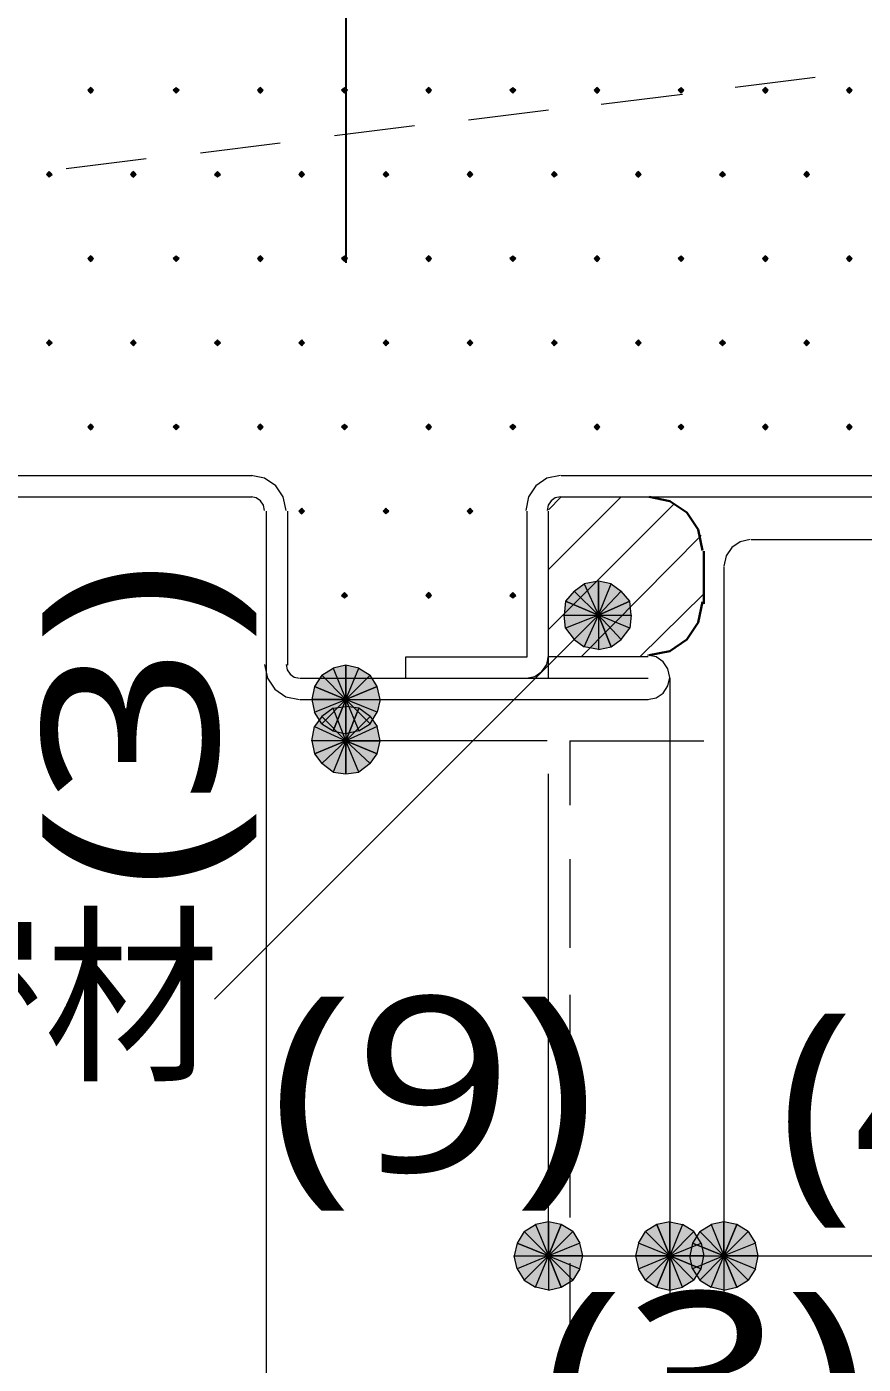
# Model space of a CAD drawing. Header units: millimetres. Extents: x 0 to 420, y 0 to 297.
# Drawn here: x 320.21 to 332.63, y 239.08 to 258.92 of the extents above; entities that cross this region are included whole.
import ezdxf
from ezdxf.enums import TextEntityAlignment as Align

# ---------------------------------------------------------------- set-up
doc = ezdxf.new("R2010")
doc.units = ezdxf.units.MM
doc.styles.add('kst32b', font='NotoSansJP-Variable.ttf')

msp = doc.modelspace()

# ---------------------------------------------------------------- hatches: boundary and pattern name
for points in [[(321.162, 258.022), (321.141, 258), (321.12, 257.979), (321.141, 257.958), (321.162, 257.937), (321.183, 257.958), (321.204, 257.979), (321.183, 258), (321.162, 258.022)], [(322.432, 258.022), (322.411, 258), (322.389, 257.979), (322.411, 257.958), (322.432, 257.937), (322.453, 257.958), (322.474, 257.979), (322.453, 258), (322.432, 258.022)], [(323.681, 258.022), (323.659, 258), (323.638, 257.979), (323.659, 257.958), (323.681, 257.937), (323.702, 257.958), (323.723, 257.979), (323.702, 258), (323.681, 258.022)], [(324.929, 258.022), (324.908, 258), (324.887, 257.979), (324.908, 257.958), (324.929, 257.937), (324.951, 257.958), (324.972, 257.979), (324.951, 258), (324.929, 258.022)], [(326.178, 258.022), (326.157, 258), (326.136, 257.979), (326.157, 257.958), (326.178, 257.937), (326.2, 257.958), (326.221, 257.979), (326.2, 258), (326.178, 258.022)], [(327.427, 258.022), (327.406, 258), (327.385, 257.979), (327.406, 257.958), (327.427, 257.937), (327.448, 257.958), (327.47, 257.979), (327.448, 258), (327.427, 258.022)], [(328.676, 258.022), (328.655, 258), (328.634, 257.979), (328.655, 257.958), (328.676, 257.937), (328.697, 257.958), (328.718, 257.979), (328.697, 258), (328.676, 258.022)], [(329.925, 258.022), (329.904, 258), (329.882, 257.979), (329.904, 257.958), (329.925, 257.937), (329.946, 257.958), (329.967, 257.979), (329.946, 258), (329.925, 258.022)], [(331.174, 258.022), (331.153, 258), (331.131, 257.979), (331.153, 257.958), (331.174, 257.937), (331.195, 257.958), (331.216, 257.979), (331.195, 258), (331.174, 258.022)], [(332.422, 258.022), (332.401, 258), (332.38, 257.979), (332.401, 257.958), (332.422, 257.937), (332.444, 257.958), (332.465, 257.979), (332.444, 258), (332.422, 258.022)], [(320.548, 256.773), (320.527, 256.752), (320.506, 256.73), (320.527, 256.709), (320.548, 256.688), (320.569, 256.709), (320.59, 256.73), (320.569, 256.752), (320.548, 256.773)], [(321.797, 256.773), (321.776, 256.752), (321.754, 256.73), (321.776, 256.709), (321.797, 256.688), (321.818, 256.709), (321.839, 256.73), (321.818, 256.752), (321.797, 256.773)], [(323.046, 256.773), (323.025, 256.752), (323.003, 256.73), (323.025, 256.709), (323.046, 256.688), (323.067, 256.709), (323.088, 256.73), (323.067, 256.752), (323.046, 256.773)], [(324.295, 256.773), (324.273, 256.752), (324.252, 256.73), (324.273, 256.709), (324.295, 256.688), (324.316, 256.709), (324.337, 256.73), (324.316, 256.752), (324.295, 256.773)], [(325.543, 256.773), (325.522, 256.752), (325.501, 256.73), (325.522, 256.709), (325.543, 256.688), (325.564, 256.709), (325.586, 256.73), (325.564, 256.752), (325.543, 256.773)], [(326.792, 256.773), (326.771, 256.752), (326.75, 256.73), (326.771, 256.709), (326.792, 256.688), (326.813, 256.709), (326.834, 256.73), (326.813, 256.752), (326.792, 256.773)], [(328.041, 256.773), (328.02, 256.752), (327.999, 256.73), (328.02, 256.709), (328.041, 256.688), (328.062, 256.709), (328.083, 256.73), (328.062, 256.752), (328.041, 256.773)], [(329.29, 256.773), (329.269, 256.752), (329.248, 256.73), (329.269, 256.709), (329.29, 256.688), (329.311, 256.709), (329.332, 256.73), (329.311, 256.752), (329.29, 256.773)], [(330.539, 256.773), (330.518, 256.752), (330.496, 256.73), (330.518, 256.709), (330.539, 256.688), (330.56, 256.709), (330.581, 256.73), (330.56, 256.752), (330.539, 256.773)], [(331.787, 256.773), (331.766, 256.752), (331.745, 256.73), (331.766, 256.709), (331.787, 256.688), (331.809, 256.709), (331.83, 256.73), (331.809, 256.752), (331.787, 256.773)], [(321.162, 255.524), (321.141, 255.503), (321.12, 255.482), (321.141, 255.46), (321.162, 255.439), (321.183, 255.46), (321.204, 255.482), (321.183, 255.503), (321.162, 255.524)], [(322.432, 255.524), (322.411, 255.503), (322.389, 255.482), (322.411, 255.46), (322.432, 255.439), (322.453, 255.46), (322.474, 255.482), (322.453, 255.503), (322.432, 255.524)], [(323.681, 255.524), (323.659, 255.503), (323.638, 255.482), (323.659, 255.46), (323.681, 255.439), (323.702, 255.46), (323.723, 255.482), (323.702, 255.503), (323.681, 255.524)], [(324.929, 255.524), (324.908, 255.503), (324.887, 255.482), (324.908, 255.46), (324.929, 255.439), (324.951, 255.46), (324.972, 255.482), (324.951, 255.503), (324.929, 255.524)], [(326.178, 255.524), (326.157, 255.503), (326.136, 255.482), (326.157, 255.46), (326.178, 255.439), (326.2, 255.46), (326.221, 255.482), (326.2, 255.503), (326.178, 255.524)], [(327.427, 255.524), (327.406, 255.503), (327.385, 255.482), (327.406, 255.46), (327.427, 255.439), (327.448, 255.46), (327.47, 255.482), (327.448, 255.503), (327.427, 255.524)], [(328.676, 255.524), (328.655, 255.503), (328.634, 255.482), (328.655, 255.46), (328.676, 255.439), (328.697, 255.46), (328.718, 255.482), (328.697, 255.503), (328.676, 255.524)], [(329.925, 255.524), (329.904, 255.503), (329.882, 255.482), (329.904, 255.46), (329.925, 255.439), (329.946, 255.46), (329.967, 255.482), (329.946, 255.503), (329.925, 255.524)], [(331.174, 255.524), (331.153, 255.503), (331.131, 255.482), (331.153, 255.46), (331.174, 255.439), (331.195, 255.46), (331.216, 255.482), (331.195, 255.503), (331.174, 255.524)], [(332.422, 255.524), (332.401, 255.503), (332.38, 255.482), (332.401, 255.46), (332.422, 255.439), (332.444, 255.46), (332.465, 255.482), (332.444, 255.503), (332.422, 255.524)], [(320.548, 254.275), (320.527, 254.254), (320.506, 254.233), (320.527, 254.212), (320.548, 254.19), (320.569, 254.212), (320.59, 254.233), (320.569, 254.254), (320.548, 254.275)], [(321.797, 254.275), (321.776, 254.254), (321.754, 254.233), (321.776, 254.212), (321.797, 254.19), (321.818, 254.212), (321.839, 254.233), (321.818, 254.254), (321.797, 254.275)], [(323.046, 254.275), (323.025, 254.254), (323.003, 254.233), (323.025, 254.212), (323.046, 254.19), (323.067, 254.212), (323.088, 254.233), (323.067, 254.254), (323.046, 254.275)], [(324.295, 254.275), (324.273, 254.254), (324.252, 254.233), (324.273, 254.212), (324.295, 254.19), (324.316, 254.212), (324.337, 254.233), (324.316, 254.254), (324.295, 254.275)], [(325.543, 254.275), (325.522, 254.254), (325.501, 254.233), (325.522, 254.212), (325.543, 254.19), (325.564, 254.212), (325.586, 254.233), (325.564, 254.254), (325.543, 254.275)], [(326.792, 254.275), (326.771, 254.254), (326.75, 254.233), (326.771, 254.212), (326.792, 254.19), (326.813, 254.212), (326.834, 254.233), (326.813, 254.254), (326.792, 254.275)], [(328.041, 254.275), (328.02, 254.254), (327.999, 254.233), (328.02, 254.212), (328.041, 254.19), (328.062, 254.212), (328.083, 254.233), (328.062, 254.254), (328.041, 254.275)], [(329.29, 254.275), (329.269, 254.254), (329.248, 254.233), (329.269, 254.212), (329.29, 254.19), (329.311, 254.212), (329.332, 254.233), (329.311, 254.254), (329.29, 254.275)], [(330.539, 254.275), (330.518, 254.254), (330.496, 254.233), (330.518, 254.212), (330.539, 254.19), (330.56, 254.212), (330.581, 254.233), (330.56, 254.254), (330.539, 254.275)], [(331.787, 254.275), (331.766, 254.254), (331.745, 254.233), (331.766, 254.212), (331.787, 254.19), (331.809, 254.212), (331.83, 254.233), (331.809, 254.254), (331.787, 254.275)], [(321.162, 253.026), (321.141, 253.005), (321.12, 252.984), (321.141, 252.963), (321.162, 252.942), (321.183, 252.963), (321.204, 252.984), (321.183, 253.005), (321.162, 253.026)], [(322.432, 253.026), (322.411, 253.005), (322.389, 252.984), (322.411, 252.963), (322.432, 252.942), (322.453, 252.963), (322.474, 252.984), (322.453, 253.005), (322.432, 253.026)], [(323.681, 253.026), (323.659, 253.005), (323.638, 252.984), (323.659, 252.963), (323.681, 252.942), (323.702, 252.963), (323.723, 252.984), (323.702, 253.005), (323.681, 253.026)], [(324.929, 253.026), (324.908, 253.005), (324.887, 252.984), (324.908, 252.963), (324.929, 252.942), (324.951, 252.963), (324.972, 252.984), (324.951, 253.005), (324.929, 253.026)], [(326.178, 253.026), (326.157, 253.005), (326.136, 252.984), (326.157, 252.963), (326.178, 252.942), (326.2, 252.963), (326.221, 252.984), (326.2, 253.005), (326.178, 253.026)], [(327.427, 253.026), (327.406, 253.005), (327.385, 252.984), (327.406, 252.963), (327.427, 252.942), (327.448, 252.963), (327.47, 252.984), (327.448, 253.005), (327.427, 253.026)], [(328.676, 253.026), (328.655, 253.005), (328.634, 252.984), (328.655, 252.963), (328.676, 252.942), (328.697, 252.963), (328.718, 252.984), (328.697, 253.005), (328.676, 253.026)], [(329.925, 253.026), (329.904, 253.005), (329.882, 252.984), (329.904, 252.963), (329.925, 252.942), (329.946, 252.963), (329.967, 252.984), (329.946, 253.005), (329.925, 253.026)], [(331.174, 253.026), (331.153, 253.005), (331.131, 252.984), (331.153, 252.963), (331.174, 252.942), (331.195, 252.963), (331.216, 252.984), (331.195, 253.005), (331.174, 253.026)], [(332.422, 253.026), (332.401, 253.005), (332.38, 252.984), (332.401, 252.963), (332.422, 252.942), (332.444, 252.963), (332.465, 252.984), (332.444, 253.005), (332.422, 253.026)], [(324.295, 251.778), (324.273, 251.756), (324.252, 251.735), (324.273, 251.714), (324.295, 251.693), (324.316, 251.714), (324.337, 251.735), (324.316, 251.756), (324.295, 251.778)], [(325.543, 251.778), (325.522, 251.756), (325.501, 251.735), (325.522, 251.714), (325.543, 251.693), (325.564, 251.714), (325.586, 251.735), (325.564, 251.756), (325.543, 251.778)], [(326.792, 251.778), (326.771, 251.756), (326.75, 251.735), (326.771, 251.714), (326.792, 251.693), (326.813, 251.714), (326.834, 251.735), (326.813, 251.756), (326.792, 251.778)], [(324.929, 250.529), (324.908, 250.507), (324.887, 250.486), (324.908, 250.465), (324.929, 250.444), (324.951, 250.465), (324.972, 250.486), (324.951, 250.507), (324.929, 250.529)], [(326.178, 250.529), (326.157, 250.507), (326.136, 250.486), (326.157, 250.465), (326.178, 250.444), (326.2, 250.465), (326.221, 250.486), (326.2, 250.507), (326.178, 250.529)], [(327.427, 250.529), (327.406, 250.507), (327.385, 250.486), (327.406, 250.465), (327.427, 250.444), (327.448, 250.465), (327.47, 250.486), (327.448, 250.507), (327.427, 250.529)], [(328.888, 249.724), (329.036, 249.83), (328.697, 250.19), (328.888, 249.724)], [(324.485, 249.132), (324.443, 248.941), (324.951, 248.941), (324.485, 249.132)], [(325.416, 248.137), (325.459, 248.327), (324.951, 248.327), (325.416, 248.137)], [(328.147, 241.152), (327.956, 241.194), (327.956, 240.686), (328.147, 241.152)], [(330.75, 241.152), (330.56, 241.194), (330.56, 240.686), (330.75, 241.152)], [(329.565, 240.221), (329.755, 240.178), (329.755, 240.686), (329.565, 240.221)]]:
    msp.add_hatch(color=7).paths.add_polyline_path(points)
h = msp.add_hatch(color=7)
h.paths.add_polyline_path([(328.697, 250.698), (328.486, 250.656), (328.697, 250.19), (328.697, 250.698)])
h.paths.add_polyline_path([(328.486, 250.656), (328.697, 250.19), (328.337, 250.55), (328.486, 250.656)])
h.paths.add_polyline_path([(328.697, 250.19), (328.337, 250.55), (328.21, 250.402), (328.697, 250.19)])
h = msp.add_hatch(color=7)
h.paths.add_polyline_path([(329.163, 250.402), (329.036, 250.55), (328.697, 250.19), (329.163, 250.402)])
h.paths.add_polyline_path([(329.036, 250.55), (328.697, 250.19), (328.888, 250.656), (329.036, 250.55)])
h.paths.add_polyline_path([(328.697, 250.19), (328.888, 250.656), (328.697, 250.698), (328.697, 250.19)])
h = msp.add_hatch(color=7)
h.paths.add_polyline_path([(328.21, 250.402), (328.189, 250.19), (328.697, 250.19), (328.21, 250.402)])
h.paths.add_polyline_path([(328.189, 250.19), (328.697, 250.19), (328.21, 249.999), (328.189, 250.19)])
h.paths.add_polyline_path([(328.697, 250.19), (328.21, 249.999), (328.337, 249.83), (328.697, 250.19)])
h = msp.add_hatch(color=7)
h.paths.add_polyline_path([(329.036, 249.83), (329.163, 249.999), (328.697, 250.19), (329.036, 249.83)])
h.paths.add_polyline_path([(329.163, 249.999), (328.697, 250.19), (329.184, 250.19), (329.163, 249.999)])
h.paths.add_polyline_path([(328.697, 250.19), (329.184, 250.19), (329.163, 250.402), (328.697, 250.19)])
h = msp.add_hatch(color=7)
h.paths.add_polyline_path([(328.337, 249.83), (328.486, 249.724), (328.697, 250.19), (328.337, 249.83)])
h.paths.add_polyline_path([(328.486, 249.724), (328.697, 250.19), (328.697, 249.682), (328.486, 249.724)])
h.paths.add_polyline_path([(328.697, 250.19), (328.697, 249.682), (328.888, 249.724), (328.697, 250.19)])
h = msp.add_hatch(color=7)
h.paths.add_polyline_path([(324.951, 249.449), (324.76, 249.407), (324.951, 248.941), (324.951, 249.449)])
h.paths.add_polyline_path([(324.76, 249.407), (324.951, 248.941), (324.591, 249.301), (324.76, 249.407)])
h.paths.add_polyline_path([(324.951, 248.941), (324.591, 249.301), (324.485, 249.132), (324.951, 248.941)])
h = msp.add_hatch(color=7)
h.paths.add_polyline_path([(325.416, 249.132), (325.311, 249.301), (324.951, 248.941), (325.416, 249.132)])
h.paths.add_polyline_path([(325.311, 249.301), (324.951, 248.941), (325.141, 249.407), (325.311, 249.301)])
h.paths.add_polyline_path([(324.951, 248.941), (325.141, 249.407), (324.951, 249.449), (324.951, 248.941)])
h = msp.add_hatch(color=7)
h.paths.add_polyline_path([(325.311, 248.581), (325.416, 248.751), (324.951, 248.941), (325.311, 248.581)])
h.paths.add_polyline_path([(325.416, 248.751), (324.951, 248.941), (325.459, 248.941), (325.416, 248.751)])
h.paths.add_polyline_path([(324.951, 248.941), (325.459, 248.941), (325.416, 249.132), (324.951, 248.941)])
h = msp.add_hatch(color=7)
h.paths.add_polyline_path([(324.443, 248.941), (324.485, 248.751), (324.951, 248.941), (324.443, 248.941)])
h.paths.add_polyline_path([(324.485, 248.751), (324.951, 248.941), (324.591, 248.581), (324.485, 248.751)])
h.paths.add_polyline_path([(324.951, 248.941), (324.591, 248.581), (324.76, 248.475), (324.951, 248.941)])
h = msp.add_hatch(color=7)
h.paths.add_polyline_path([(325.141, 248.814), (324.951, 248.835), (324.951, 248.327), (325.141, 248.814)])
h.paths.add_polyline_path([(324.951, 248.835), (324.951, 248.327), (324.76, 248.814), (324.951, 248.835)])
h.paths.add_polyline_path([(324.951, 248.327), (324.76, 248.814), (324.591, 248.687), (324.951, 248.327)])
h = msp.add_hatch(color=7)
h.paths.add_polyline_path([(324.76, 248.475), (324.951, 248.433), (324.951, 248.941), (324.76, 248.475)])
h.paths.add_polyline_path([(324.951, 248.433), (324.951, 248.941), (325.141, 248.475), (324.951, 248.433)])
h.paths.add_polyline_path([(324.951, 248.941), (325.141, 248.475), (325.311, 248.581), (324.951, 248.941)])
h = msp.add_hatch(color=7)
h.paths.add_polyline_path([(324.591, 248.687), (324.485, 248.539), (324.951, 248.327), (324.591, 248.687)])
h.paths.add_polyline_path([(324.485, 248.539), (324.951, 248.327), (324.443, 248.327), (324.485, 248.539)])
h.paths.add_polyline_path([(324.951, 248.327), (324.443, 248.327), (324.485, 248.137), (324.951, 248.327)])
h = msp.add_hatch(color=7)
h.paths.add_polyline_path([(325.459, 248.327), (325.416, 248.539), (324.951, 248.327), (325.459, 248.327)])
h.paths.add_polyline_path([(325.416, 248.539), (324.951, 248.327), (325.311, 248.687), (325.416, 248.539)])
h.paths.add_polyline_path([(324.951, 248.327), (325.311, 248.687), (325.141, 248.814), (324.951, 248.327)])
h = msp.add_hatch(color=7)
h.paths.add_polyline_path([(324.485, 248.137), (324.591, 247.989), (324.951, 248.327), (324.485, 248.137)])
h.paths.add_polyline_path([(324.591, 247.989), (324.951, 248.327), (324.76, 247.862), (324.591, 247.989)])
h.paths.add_polyline_path([(324.951, 248.327), (324.76, 247.862), (324.951, 247.84), (324.951, 248.327)])
h = msp.add_hatch(color=7)
h.paths.add_polyline_path([(324.951, 247.84), (325.141, 247.862), (324.951, 248.327), (324.951, 247.84)])
h.paths.add_polyline_path([(325.141, 247.862), (324.951, 248.327), (325.311, 247.989), (325.141, 247.862)])
h.paths.add_polyline_path([(324.951, 248.327), (325.311, 247.989), (325.416, 248.137), (324.951, 248.327)])
h = msp.add_hatch(color=7)
h.paths.add_polyline_path([(327.956, 241.194), (327.766, 241.152), (327.956, 240.686), (327.956, 241.194)])
h.paths.add_polyline_path([(327.766, 241.152), (327.956, 240.686), (327.596, 241.046), (327.766, 241.152)])
h.paths.add_polyline_path([(327.956, 240.686), (327.596, 241.046), (327.491, 240.877), (327.956, 240.686)])
h = msp.add_hatch(color=7)
h.paths.add_polyline_path([(328.464, 240.686), (328.422, 240.877), (327.956, 240.686), (328.464, 240.686)])
h.paths.add_polyline_path([(328.422, 240.877), (327.956, 240.686), (328.316, 241.046), (328.422, 240.877)])
h.paths.add_polyline_path([(327.956, 240.686), (328.316, 241.046), (328.147, 241.152), (327.956, 240.686)])
h = msp.add_hatch(color=7)
h.paths.add_polyline_path([(329.565, 241.152), (329.396, 241.046), (329.755, 240.686), (329.565, 241.152)])
h.paths.add_polyline_path([(329.396, 241.046), (329.755, 240.686), (329.29, 240.877), (329.396, 241.046)])
h.paths.add_polyline_path([(329.755, 240.686), (329.29, 240.877), (329.248, 240.686), (329.755, 240.686)])
h = msp.add_hatch(color=7)
h.paths.add_polyline_path([(330.115, 241.046), (329.946, 241.152), (329.755, 240.686), (330.115, 241.046)])
h.paths.add_polyline_path([(329.946, 241.152), (329.755, 240.686), (329.755, 241.194), (329.946, 241.152)])
h.paths.add_polyline_path([(329.755, 240.686), (329.755, 241.194), (329.565, 241.152), (329.755, 240.686)])
h = msp.add_hatch(color=7)
h.paths.add_polyline_path([(330.56, 241.194), (330.369, 241.152), (330.56, 240.686), (330.56, 241.194)])
h.paths.add_polyline_path([(330.369, 241.152), (330.56, 240.686), (330.2, 241.046), (330.369, 241.152)])
h.paths.add_polyline_path([(330.56, 240.686), (330.2, 241.046), (330.094, 240.877), (330.56, 240.686)])
h = msp.add_hatch(color=7)
h.paths.add_polyline_path([(331.068, 240.686), (331.026, 240.877), (330.56, 240.686), (331.068, 240.686)])
h.paths.add_polyline_path([(331.026, 240.877), (330.56, 240.686), (330.92, 241.046), (331.026, 240.877)])
h.paths.add_polyline_path([(330.56, 240.686), (330.92, 241.046), (330.75, 241.152), (330.56, 240.686)])
h = msp.add_hatch(color=7)
h.paths.add_polyline_path([(330.221, 240.496), (330.263, 240.686), (329.755, 240.686), (330.221, 240.496)])
h.paths.add_polyline_path([(330.263, 240.686), (329.755, 240.686), (330.221, 240.877), (330.263, 240.686)])
h.paths.add_polyline_path([(329.755, 240.686), (330.221, 240.877), (330.115, 241.046), (329.755, 240.686)])
h = msp.add_hatch(color=7)
h.paths.add_polyline_path([(327.491, 240.877), (327.448, 240.686), (327.956, 240.686), (327.491, 240.877)])
h.paths.add_polyline_path([(327.448, 240.686), (327.956, 240.686), (327.491, 240.496), (327.448, 240.686)])
h.paths.add_polyline_path([(327.956, 240.686), (327.491, 240.496), (327.596, 240.326), (327.956, 240.686)])
h = msp.add_hatch(color=7)
h.paths.add_polyline_path([(327.596, 240.326), (327.766, 240.221), (327.956, 240.686), (327.596, 240.326)])
h.paths.add_polyline_path([(327.766, 240.221), (327.956, 240.686), (327.956, 240.178), (327.766, 240.221)])
h.paths.add_polyline_path([(327.956, 240.686), (327.956, 240.178), (328.147, 240.221), (327.956, 240.686)])
h = msp.add_hatch(color=7)
h.paths.add_polyline_path([(328.147, 240.221), (328.316, 240.326), (327.956, 240.686), (328.147, 240.221)])
h.paths.add_polyline_path([(328.316, 240.326), (327.956, 240.686), (328.422, 240.496), (328.316, 240.326)])
h.paths.add_polyline_path([(327.956, 240.686), (328.422, 240.496), (328.464, 240.686), (327.956, 240.686)])
h = msp.add_hatch(color=7)
h.paths.add_polyline_path([(329.248, 240.686), (329.29, 240.496), (329.755, 240.686), (329.248, 240.686)])
h.paths.add_polyline_path([(329.29, 240.496), (329.755, 240.686), (329.396, 240.326), (329.29, 240.496)])
h.paths.add_polyline_path([(329.755, 240.686), (329.396, 240.326), (329.565, 240.221), (329.755, 240.686)])
h = msp.add_hatch(color=7)
h.paths.add_polyline_path([(329.755, 240.178), (329.946, 240.221), (329.755, 240.686), (329.755, 240.178)])
h.paths.add_polyline_path([(329.946, 240.221), (329.755, 240.686), (330.115, 240.326), (329.946, 240.221)])
h.paths.add_polyline_path([(329.755, 240.686), (330.115, 240.326), (330.221, 240.496), (329.755, 240.686)])
h = msp.add_hatch(color=7)
h.paths.add_polyline_path([(330.094, 240.877), (330.052, 240.686), (330.56, 240.686), (330.094, 240.877)])
h.paths.add_polyline_path([(330.052, 240.686), (330.56, 240.686), (330.094, 240.496), (330.052, 240.686)])
h.paths.add_polyline_path([(330.56, 240.686), (330.094, 240.496), (330.2, 240.326), (330.56, 240.686)])
h = msp.add_hatch(color=7)
h.paths.add_polyline_path([(330.2, 240.326), (330.369, 240.221), (330.56, 240.686), (330.2, 240.326)])
h.paths.add_polyline_path([(330.369, 240.221), (330.56, 240.686), (330.56, 240.178), (330.369, 240.221)])
h.paths.add_polyline_path([(330.56, 240.686), (330.56, 240.178), (330.75, 240.221), (330.56, 240.686)])
h = msp.add_hatch(color=7)
h.paths.add_polyline_path([(330.75, 240.221), (330.92, 240.326), (330.56, 240.686), (330.75, 240.221)])
h.paths.add_polyline_path([(330.92, 240.326), (330.56, 240.686), (331.026, 240.496), (330.92, 240.326)])
h.paths.add_polyline_path([(330.56, 240.686), (331.026, 240.496), (331.068, 240.686), (330.56, 240.686)])

# ---------------------------------------------------------------- linework, layer by layer
at = {"lineweight": 25}
msp.add_lwpolyline([(324.951, 260.9), (324.951, 255.418)], dxfattribs=at)
at = {"lineweight": 13}
for points in [[(331.914, 258.17), (330.729, 258.022)], [(329.946, 257.916), (328.739, 257.768)], [(327.956, 257.683), (326.771, 257.535)], [(325.967, 257.45), (324.781, 257.302)], [(323.977, 257.196), (322.792, 257.048)], [(321.987, 256.963), (320.802, 256.815)], [(315.68, 252.264), (323.554, 252.264)], [(324.062, 251.746), (324.021, 251.948), (323.91, 252.112), (323.745, 252.224), (323.543, 252.264)], [(328.136, 252.264), (327.934, 252.224), (327.77, 252.112), (327.658, 251.948), (327.618, 251.746)], [(328.147, 252.264), (338.624, 252.264)], [(315.68, 251.947), (323.554, 251.947)], [(323.744, 251.746), (323.728, 251.824), (323.685, 251.888), (323.621, 251.931), (323.543, 251.947)], [(328.136, 251.947), (328.058, 251.931), (327.994, 251.888), (327.951, 251.824), (327.935, 251.746)], [(327.956, 251.756), (328.147, 251.947)], [(327.956, 250.867), (329.036, 251.947)], [(327.956, 249.978), (329.819, 251.841)], [(328.147, 251.947), (338.624, 251.947)], [(323.765, 251.735), (323.765, 249.449)], [(324.083, 251.735), (324.083, 249.449)], [(327.639, 249.576), (327.639, 251.735)], [(327.956, 249.259), (327.956, 251.735)], [(328.443, 249.576), (330.221, 251.375)], [(330.951, 251.312), (330.799, 251.281), (330.675, 251.197), (330.591, 251.073), (330.56, 250.92)], [(330.962, 251.312), (338.222, 251.312)], [(330.56, 250.91), (330.56, 239.861)], [(329.311, 249.576), (330.263, 250.507)], [(328.697, 250.19), (323.003, 244.496)], [(323.744, 249.46), (323.785, 249.258), (323.896, 249.093), (324.061, 248.982), (324.263, 248.941)], [(323.765, 249.449), (323.765, 222.737)], [(324.062, 249.46), (324.077, 249.381), (324.121, 249.318), (324.184, 249.274), (324.263, 249.259)], [(325.84, 249.259), (325.84, 249.576), (327.639, 249.576)], [(327.628, 249.259), (327.756, 249.284), (327.86, 249.355), (327.931, 249.459), (327.956, 249.587)], [(329.438, 249.576), (327.956, 249.576)], [(329.427, 248.941), (329.555, 248.967), (329.659, 249.037), (329.73, 249.142), (329.755, 249.269), (329.73, 249.397), (329.659, 249.501), (329.555, 249.572), (329.427, 249.597)], [(324.273, 249.259), (329.438, 249.259)], [(329.755, 249.259), (329.755, 239.861)], [(324.273, 248.941), (329.438, 248.941)], [(324.951, 248.941), (324.951, 248.327)], [(327.935, 248.327), (324.929, 248.327)], [(328.274, 248.327), (328.274, 247.375)], [(328.274, 248.327), (330.263, 248.327)], [(327.956, 240.686), (327.956, 247.84)], [(328.274, 246.571), (328.274, 245.364)], [(328.274, 246.316), (328.274, 245.258)], [(328.274, 244.56), (328.274, 243.374)], [(328.274, 244.454), (328.274, 243.247)], [(328.274, 242.57), (328.274, 241.363)], [(328.274, 242.443), (328.274, 241.258)], [(327.956, 240.686), (327.956, 241.067)], [(327.956, 240.686), (329.755, 240.686), (330.56, 240.686)], [(330.56, 240.686), (338.561, 240.686)], [(328.274, 240.58), (328.274, 239.374)], [(328.274, 240.453), (328.274, 239.374)]]:
    msp.add_lwpolyline(points, dxfattribs=at)
at = {"lineweight": 0}
for points in [[(321.162, 258.022), (321.141, 258), (321.12, 257.979), (321.141, 257.958), (321.162, 257.937), (321.183, 257.958), (321.204, 257.979), (321.183, 258)], [(322.432, 258.022), (322.411, 258), (322.389, 257.979), (322.411, 257.958), (322.432, 257.937), (322.453, 257.958), (322.474, 257.979), (322.453, 258)], [(323.681, 258.022), (323.659, 258), (323.638, 257.979), (323.659, 257.958), (323.681, 257.937), (323.702, 257.958), (323.723, 257.979), (323.702, 258)], [(324.929, 258.022), (324.908, 258), (324.887, 257.979), (324.908, 257.958), (324.929, 257.937), (324.951, 257.958), (324.972, 257.979), (324.951, 258)], [(326.178, 258.022), (326.157, 258), (326.136, 257.979), (326.157, 257.958), (326.178, 257.937), (326.2, 257.958), (326.221, 257.979), (326.2, 258)], [(327.427, 258.022), (327.406, 258), (327.385, 257.979), (327.406, 257.958), (327.427, 257.937), (327.448, 257.958), (327.47, 257.979), (327.448, 258)], [(328.676, 258.022), (328.655, 258), (328.634, 257.979), (328.655, 257.958), (328.676, 257.937), (328.697, 257.958), (328.718, 257.979), (328.697, 258)], [(329.925, 258.022), (329.904, 258), (329.882, 257.979), (329.904, 257.958), (329.925, 257.937), (329.946, 257.958), (329.967, 257.979), (329.946, 258)], [(331.174, 258.022), (331.153, 258), (331.131, 257.979), (331.153, 257.958), (331.174, 257.937), (331.195, 257.958), (331.216, 257.979), (331.195, 258)], [(332.422, 258.022), (332.401, 258), (332.38, 257.979), (332.401, 257.958), (332.422, 257.937), (332.444, 257.958), (332.465, 257.979), (332.444, 258)], [(320.548, 256.773), (320.527, 256.752), (320.506, 256.73), (320.527, 256.709), (320.548, 256.688), (320.569, 256.709), (320.59, 256.73), (320.569, 256.752)], [(321.797, 256.773), (321.776, 256.752), (321.754, 256.73), (321.776, 256.709), (321.797, 256.688), (321.818, 256.709), (321.839, 256.73), (321.818, 256.752)], [(323.046, 256.773), (323.025, 256.752), (323.003, 256.73), (323.025, 256.709), (323.046, 256.688), (323.067, 256.709), (323.088, 256.73), (323.067, 256.752)], [(324.295, 256.773), (324.273, 256.752), (324.252, 256.73), (324.273, 256.709), (324.295, 256.688), (324.316, 256.709), (324.337, 256.73), (324.316, 256.752)], [(325.543, 256.773), (325.522, 256.752), (325.501, 256.73), (325.522, 256.709), (325.543, 256.688), (325.564, 256.709), (325.586, 256.73), (325.564, 256.752)], [(326.792, 256.773), (326.771, 256.752), (326.75, 256.73), (326.771, 256.709), (326.792, 256.688), (326.813, 256.709), (326.834, 256.73), (326.813, 256.752)], [(328.041, 256.773), (328.02, 256.752), (327.999, 256.73), (328.02, 256.709), (328.041, 256.688), (328.062, 256.709), (328.083, 256.73), (328.062, 256.752)], [(329.29, 256.773), (329.269, 256.752), (329.248, 256.73), (329.269, 256.709), (329.29, 256.688), (329.311, 256.709), (329.332, 256.73), (329.311, 256.752)], [(330.539, 256.773), (330.518, 256.752), (330.496, 256.73), (330.518, 256.709), (330.539, 256.688), (330.56, 256.709), (330.581, 256.73), (330.56, 256.752)], [(331.787, 256.773), (331.766, 256.752), (331.745, 256.73), (331.766, 256.709), (331.787, 256.688), (331.809, 256.709), (331.83, 256.73), (331.809, 256.752)], [(321.162, 255.524), (321.141, 255.503), (321.12, 255.482), (321.141, 255.46), (321.162, 255.439), (321.183, 255.46), (321.204, 255.482), (321.183, 255.503)], [(322.432, 255.524), (322.411, 255.503), (322.389, 255.482), (322.411, 255.46), (322.432, 255.439), (322.453, 255.46), (322.474, 255.482), (322.453, 255.503)], [(323.681, 255.524), (323.659, 255.503), (323.638, 255.482), (323.659, 255.46), (323.681, 255.439), (323.702, 255.46), (323.723, 255.482), (323.702, 255.503)], [(324.929, 255.524), (324.908, 255.503), (324.887, 255.482), (324.908, 255.46), (324.929, 255.439), (324.951, 255.46), (324.972, 255.482), (324.951, 255.503)], [(326.178, 255.524), (326.157, 255.503), (326.136, 255.482), (326.157, 255.46), (326.178, 255.439), (326.2, 255.46), (326.221, 255.482), (326.2, 255.503)], [(327.427, 255.524), (327.406, 255.503), (327.385, 255.482), (327.406, 255.46), (327.427, 255.439), (327.448, 255.46), (327.47, 255.482), (327.448, 255.503)], [(328.676, 255.524), (328.655, 255.503), (328.634, 255.482), (328.655, 255.46), (328.676, 255.439), (328.697, 255.46), (328.718, 255.482), (328.697, 255.503)], [(329.925, 255.524), (329.904, 255.503), (329.882, 255.482), (329.904, 255.46), (329.925, 255.439), (329.946, 255.46), (329.967, 255.482), (329.946, 255.503)], [(331.174, 255.524), (331.153, 255.503), (331.131, 255.482), (331.153, 255.46), (331.174, 255.439), (331.195, 255.46), (331.216, 255.482), (331.195, 255.503)], [(332.422, 255.524), (332.401, 255.503), (332.38, 255.482), (332.401, 255.46), (332.422, 255.439), (332.444, 255.46), (332.465, 255.482), (332.444, 255.503)], [(320.548, 254.275), (320.527, 254.254), (320.506, 254.233), (320.527, 254.212), (320.548, 254.19), (320.569, 254.212), (320.59, 254.233), (320.569, 254.254)], [(321.797, 254.275), (321.776, 254.254), (321.754, 254.233), (321.776, 254.212), (321.797, 254.19), (321.818, 254.212), (321.839, 254.233), (321.818, 254.254)], [(323.046, 254.275), (323.025, 254.254), (323.003, 254.233), (323.025, 254.212), (323.046, 254.19), (323.067, 254.212), (323.088, 254.233), (323.067, 254.254)], [(324.295, 254.275), (324.273, 254.254), (324.252, 254.233), (324.273, 254.212), (324.295, 254.19), (324.316, 254.212), (324.337, 254.233), (324.316, 254.254)], [(325.543, 254.275), (325.522, 254.254), (325.501, 254.233), (325.522, 254.212), (325.543, 254.19), (325.564, 254.212), (325.586, 254.233), (325.564, 254.254)], [(326.792, 254.275), (326.771, 254.254), (326.75, 254.233), (326.771, 254.212), (326.792, 254.19), (326.813, 254.212), (326.834, 254.233), (326.813, 254.254)], [(328.041, 254.275), (328.02, 254.254), (327.999, 254.233), (328.02, 254.212), (328.041, 254.19), (328.062, 254.212), (328.083, 254.233), (328.062, 254.254)], [(329.29, 254.275), (329.269, 254.254), (329.248, 254.233), (329.269, 254.212), (329.29, 254.19), (329.311, 254.212), (329.332, 254.233), (329.311, 254.254)], [(330.539, 254.275), (330.518, 254.254), (330.496, 254.233), (330.518, 254.212), (330.539, 254.19), (330.56, 254.212), (330.581, 254.233), (330.56, 254.254)], [(331.787, 254.275), (331.766, 254.254), (331.745, 254.233), (331.766, 254.212), (331.787, 254.19), (331.809, 254.212), (331.83, 254.233), (331.809, 254.254)], [(321.162, 253.026), (321.141, 253.005), (321.12, 252.984), (321.141, 252.963), (321.162, 252.942), (321.183, 252.963), (321.204, 252.984), (321.183, 253.005)], [(322.432, 253.026), (322.411, 253.005), (322.389, 252.984), (322.411, 252.963), (322.432, 252.942), (322.453, 252.963), (322.474, 252.984), (322.453, 253.005)], [(323.681, 253.026), (323.659, 253.005), (323.638, 252.984), (323.659, 252.963), (323.681, 252.942), (323.702, 252.963), (323.723, 252.984), (323.702, 253.005)], [(324.929, 253.026), (324.908, 253.005), (324.887, 252.984), (324.908, 252.963), (324.929, 252.942), (324.951, 252.963), (324.972, 252.984), (324.951, 253.005)], [(326.178, 253.026), (326.157, 253.005), (326.136, 252.984), (326.157, 252.963), (326.178, 252.942), (326.2, 252.963), (326.221, 252.984), (326.2, 253.005)], [(327.427, 253.026), (327.406, 253.005), (327.385, 252.984), (327.406, 252.963), (327.427, 252.942), (327.448, 252.963), (327.47, 252.984), (327.448, 253.005)], [(328.676, 253.026), (328.655, 253.005), (328.634, 252.984), (328.655, 252.963), (328.676, 252.942), (328.697, 252.963), (328.718, 252.984), (328.697, 253.005)], [(329.925, 253.026), (329.904, 253.005), (329.882, 252.984), (329.904, 252.963), (329.925, 252.942), (329.946, 252.963), (329.967, 252.984), (329.946, 253.005)], [(331.174, 253.026), (331.153, 253.005), (331.131, 252.984), (331.153, 252.963), (331.174, 252.942), (331.195, 252.963), (331.216, 252.984), (331.195, 253.005)], [(332.422, 253.026), (332.401, 253.005), (332.38, 252.984), (332.401, 252.963), (332.422, 252.942), (332.444, 252.963), (332.465, 252.984), (332.444, 253.005)], [(324.295, 251.778), (324.273, 251.756), (324.252, 251.735), (324.273, 251.714), (324.295, 251.693), (324.316, 251.714), (324.337, 251.735), (324.316, 251.756)], [(325.543, 251.778), (325.522, 251.756), (325.501, 251.735), (325.522, 251.714), (325.543, 251.693), (325.564, 251.714), (325.586, 251.735), (325.564, 251.756)], [(326.792, 251.778), (326.771, 251.756), (326.75, 251.735), (326.771, 251.714), (326.792, 251.693), (326.813, 251.714), (326.834, 251.735), (326.813, 251.756)], [(328.486, 250.656), (328.697, 250.19), (328.337, 250.55)], [(328.697, 250.698), (328.486, 250.656), (328.697, 250.19)], [(328.697, 250.19), (328.888, 250.656), (328.697, 250.698)], [(329.036, 250.55), (328.697, 250.19), (328.888, 250.656)], [(324.929, 250.529), (324.908, 250.507), (324.887, 250.486), (324.908, 250.465), (324.929, 250.444), (324.951, 250.465), (324.972, 250.486), (324.951, 250.507)], [(326.178, 250.529), (326.157, 250.507), (326.136, 250.486), (326.157, 250.465), (326.178, 250.444), (326.2, 250.465), (326.221, 250.486), (326.2, 250.507)], [(327.427, 250.529), (327.406, 250.507), (327.385, 250.486), (327.406, 250.465), (327.427, 250.444), (327.448, 250.465), (327.47, 250.486), (327.448, 250.507)], [(328.697, 250.19), (328.337, 250.55), (328.21, 250.402)], [(329.163, 250.402), (329.036, 250.55), (328.697, 250.19)], [(328.21, 250.402), (328.189, 250.19), (328.697, 250.19)], [(328.697, 250.19), (329.184, 250.19), (329.163, 250.402)], [(328.189, 250.19), (328.697, 250.19), (328.21, 249.999)], [(328.697, 250.19), (328.21, 249.999), (328.337, 249.83)], [(328.337, 249.83), (328.486, 249.724), (328.697, 250.19)], [(328.486, 249.724), (328.697, 250.19), (328.697, 249.682)], [(329.036, 249.83), (329.163, 249.999), (328.697, 250.19)], [(329.163, 249.999), (328.697, 250.19), (329.184, 250.19)], [(328.697, 250.19), (328.697, 249.682), (328.888, 249.724)], [(328.888, 249.724), (329.036, 249.83), (328.697, 250.19)], [(324.951, 249.449), (324.76, 249.407), (324.951, 248.941)], [(324.951, 248.941), (325.141, 249.407), (324.951, 249.449)], [(324.951, 248.941), (324.591, 249.301), (324.485, 249.132)], [(324.76, 249.407), (324.951, 248.941), (324.591, 249.301)], [(325.311, 249.301), (324.951, 248.941), (325.141, 249.407)], [(325.416, 249.132), (325.311, 249.301), (324.951, 248.941)], [(324.485, 249.132), (324.443, 248.941), (324.951, 248.941)], [(324.951, 248.941), (325.459, 248.941), (325.416, 249.132)], [(324.443, 248.941), (324.485, 248.751), (324.951, 248.941)], [(324.485, 248.751), (324.951, 248.941), (324.591, 248.581)], [(324.951, 248.941), (324.591, 248.581), (324.76, 248.475)], [(324.76, 248.475), (324.951, 248.433), (324.951, 248.941)], [(324.951, 248.835), (324.951, 248.327), (324.76, 248.814)], [(324.951, 248.433), (324.951, 248.941), (325.141, 248.475)], [(324.951, 248.941), (325.141, 248.475), (325.311, 248.581)], [(325.311, 248.581), (325.416, 248.751), (324.951, 248.941)], [(325.416, 248.751), (324.951, 248.941), (325.459, 248.941)], [(325.141, 248.814), (324.951, 248.835), (324.951, 248.327)], [(324.591, 248.687), (324.485, 248.539), (324.951, 248.327)], [(324.951, 248.327), (324.76, 248.814), (324.591, 248.687)], [(324.951, 248.327), (325.311, 248.687), (325.141, 248.814)], [(325.416, 248.539), (324.951, 248.327), (325.311, 248.687)], [(324.485, 248.539), (324.951, 248.327), (324.443, 248.327)], [(325.459, 248.327), (325.416, 248.539), (324.951, 248.327)], [(324.951, 248.327), (324.443, 248.327), (324.485, 248.137)], [(324.485, 248.137), (324.591, 247.989), (324.951, 248.327)], [(324.591, 247.989), (324.951, 248.327), (324.76, 247.862)], [(324.951, 248.327), (324.76, 247.862), (324.951, 247.84)], [(324.951, 247.84), (325.141, 247.862), (324.951, 248.327)], [(325.141, 247.862), (324.951, 248.327), (325.311, 247.989)], [(324.951, 248.327), (325.311, 247.989), (325.416, 248.137)], [(325.416, 248.137), (325.459, 248.327), (324.951, 248.327)], [(327.766, 241.152), (327.956, 240.686), (327.596, 241.046)], [(327.956, 241.194), (327.766, 241.152), (327.956, 240.686)], [(328.147, 241.152), (327.956, 241.194), (327.956, 240.686)], [(327.956, 240.686), (328.316, 241.046), (328.147, 241.152)], [(329.565, 241.152), (329.396, 241.046), (329.755, 240.686)], [(329.755, 240.686), (329.755, 241.194), (329.565, 241.152)], [(329.946, 241.152), (329.755, 240.686), (329.755, 241.194)], [(330.115, 241.046), (329.946, 241.152), (329.755, 240.686)], [(330.369, 241.152), (330.56, 240.686), (330.2, 241.046)], [(330.56, 241.194), (330.369, 241.152), (330.56, 240.686)], [(330.75, 241.152), (330.56, 241.194), (330.56, 240.686)], [(330.56, 240.686), (330.92, 241.046), (330.75, 241.152)], [(327.956, 240.686), (327.596, 241.046), (327.491, 240.877)], [(328.422, 240.877), (327.956, 240.686), (328.316, 241.046)], [(329.396, 241.046), (329.755, 240.686), (329.29, 240.877)], [(329.755, 240.686), (330.221, 240.877), (330.115, 241.046)], [(330.56, 240.686), (330.2, 241.046), (330.094, 240.877)], [(331.026, 240.877), (330.56, 240.686), (330.92, 241.046)], [(327.491, 240.877), (327.448, 240.686), (327.956, 240.686)], [(327.448, 240.686), (327.956, 240.686), (327.491, 240.496)], [(327.956, 240.686), (327.491, 240.496), (327.596, 240.326)], [(327.596, 240.326), (327.766, 240.221), (327.956, 240.686)], [(327.766, 240.221), (327.956, 240.686), (327.956, 240.178)], [(328.464, 240.686), (328.422, 240.877), (327.956, 240.686)], [(327.956, 240.686), (327.956, 240.178), (328.147, 240.221)], [(328.147, 240.221), (328.316, 240.326), (327.956, 240.686)], [(328.316, 240.326), (327.956, 240.686), (328.422, 240.496)], [(327.956, 240.686), (328.422, 240.496), (328.464, 240.686)], [(329.755, 240.686), (329.29, 240.877), (329.248, 240.686)], [(329.248, 240.686), (329.29, 240.496), (329.755, 240.686)], [(329.29, 240.496), (329.755, 240.686), (329.396, 240.326)], [(329.755, 240.686), (329.396, 240.326), (329.565, 240.221)], [(329.565, 240.221), (329.755, 240.178), (329.755, 240.686)], [(330.263, 240.686), (329.755, 240.686), (330.221, 240.877)], [(329.755, 240.178), (329.946, 240.221), (329.755, 240.686)], [(329.946, 240.221), (329.755, 240.686), (330.115, 240.326)], [(329.755, 240.686), (330.115, 240.326), (330.221, 240.496)], [(330.221, 240.496), (330.263, 240.686), (329.755, 240.686)], [(330.094, 240.877), (330.052, 240.686), (330.56, 240.686)], [(330.052, 240.686), (330.56, 240.686), (330.094, 240.496)], [(330.56, 240.686), (330.094, 240.496), (330.2, 240.326)], [(330.2, 240.326), (330.369, 240.221), (330.56, 240.686)], [(330.369, 240.221), (330.56, 240.686), (330.56, 240.178)], [(331.068, 240.686), (331.026, 240.877), (330.56, 240.686)], [(330.56, 240.686), (330.56, 240.178), (330.75, 240.221)], [(330.75, 240.221), (330.92, 240.326), (330.56, 240.686)], [(330.92, 240.326), (330.56, 240.686), (331.026, 240.496)], [(330.56, 240.686), (331.026, 240.496), (331.068, 240.686)]]:
    msp.add_lwpolyline(points, close=True, dxfattribs=at)
at = {"lineweight": 30}
for points in [[(330.242, 251.153), (330.18, 251.462), (330.01, 251.714), (329.758, 251.884), (329.449, 251.947)], [(330.263, 251.142), (330.263, 250.359)], [(329.449, 249.597), (329.758, 249.66), (330.01, 249.83), (330.18, 250.082), (330.242, 250.391)]]:
    msp.add_lwpolyline(points, dxfattribs=at)

# ---------------------------------------------------------------- texts
at = {"style": 'kst32b'}
for s, height, p, p2 in [('(3)', 2.5989, (323.046, 246.126), (323.046, 250.999)), ('気密材', 2.0791, (315.278, 243.501), (323.074, 243.501)), ('(9)', 2.5989, (323.808, 241.935), (328.681, 241.935)), ('(40)', 2.5989, (331.364, 241.681), (337.861, 241.681)), ('(3)', 2.5989, (327.829, 237.554), (332.702, 237.554))]:
    msp.add_text(s, height=height, dxfattribs=at).set_placement(p, p2, align=Align.FIT)

doc.saveas('drawing.dxf')
